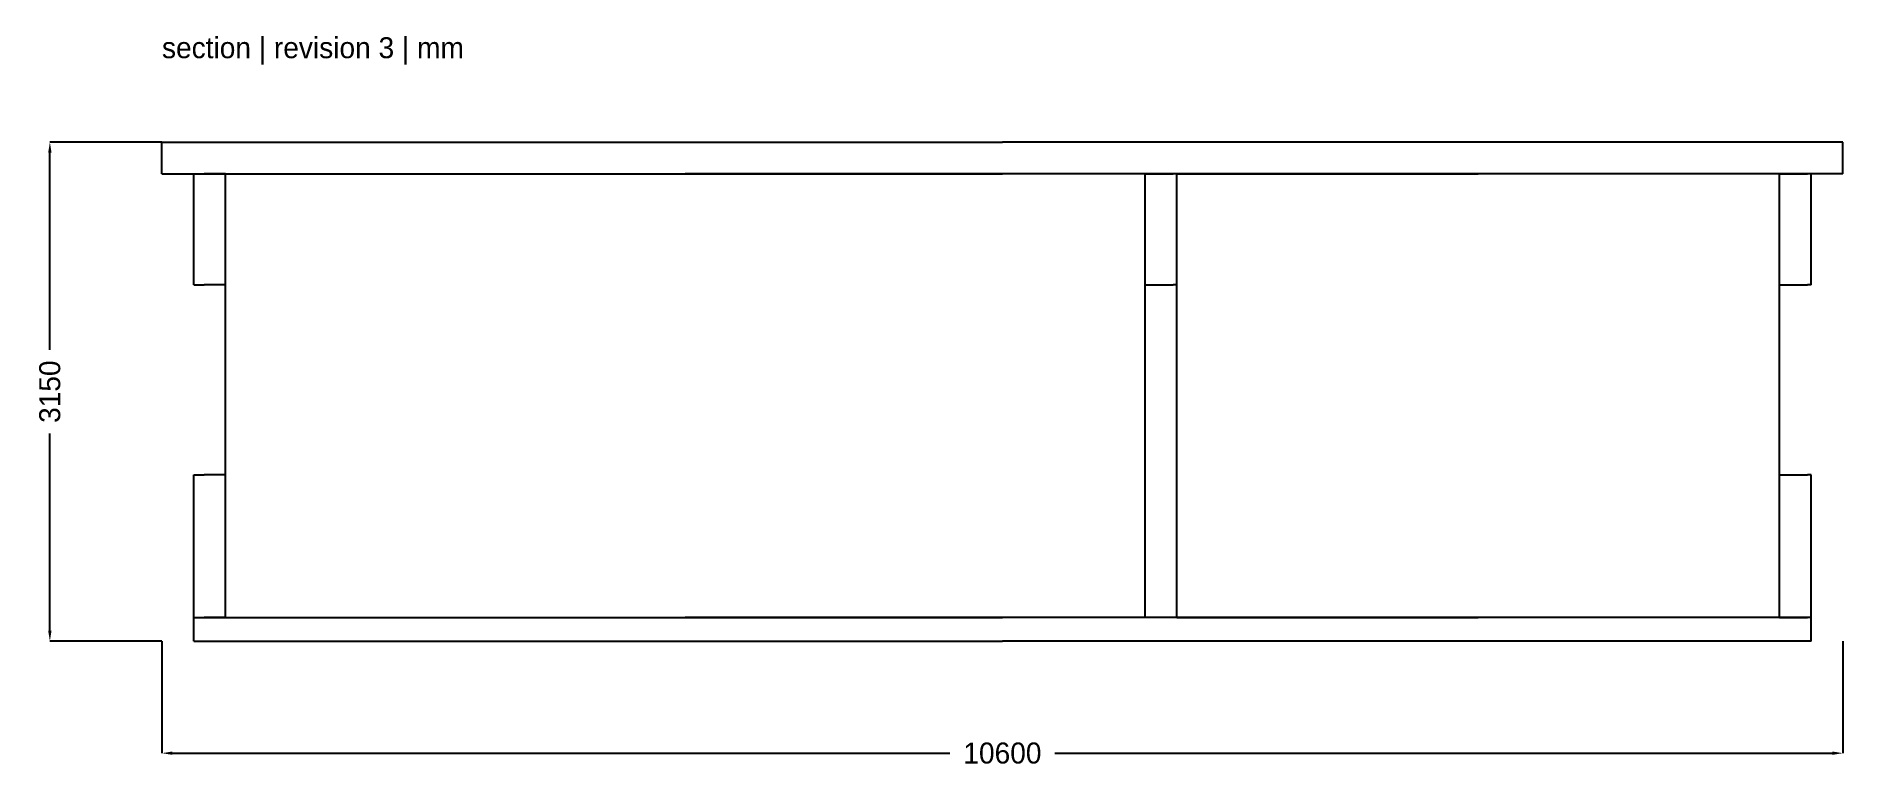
# Model space of a CAD drawing. Header units: millimetres. Extents: x -1094 to 10300, y -944 to 3670.
import ezdxf

# ---------------------------------------------------------------- set-up
doc = ezdxf.new("R2010")
doc.units = ezdxf.units.MM
doc.dimstyles.get("Standard").update_dxf_attribs({"dimtxt": 2.5, "dimasz": 2.5, "dimexe": 1.25, "dimexo": 0.625, "dimtad": 1, "dimcen": 2.5, "dimazin": 3, "dimtfac": 1, "dimtmove": 0, "dimatfit": 3})

# ---------------------------------------------------------------- blocks, each defined once
blk = doc.blocks.new('_CLOSEDFILLED')
at = {"color": 0, "linetype": 'BYBLOCK'}
blk.add_solid([(-1, 0.16), (0, 0), (-1, -0.16)], dxfattribs=at)
blk = doc.blocks.new('*D1')
for p, q in [((-300, -150), (-300, -857)), ((10300, -150), (10300, -857)), ((-234, -857), (4669, -857)), ((5331, -857), (10234, -857))]:
    blk.add_line(p, q)
at = {"layer": 'Defpoints'}
for p in [(-300, -150), (10300, -150), (-300, -857)]:
    blk.add_point(p, dxfattribs=at)
at = {"xscale": 66.25, "yscale": 66.25, "rotation": 180}
blk.add_blockref('_CLOSEDFILLED', (-300, -857), dxfattribs=at)
at = {"xscale": 66.25, "yscale": 66.25}
blk.add_blockref('_CLOSEDFILLED', (10300, -857), dxfattribs=at)
at = {"insert": (5000, -857), "char_height": 132.5, "attachment_point": 5}
blk.add_mtext('10600', dxfattribs=at)
blk = doc.blocks.new('*D2')
for p, q in [((-300, 3000), (-1007, 3000)), ((-1007, 1690), (-1007, 2934)), ((-1007, -84), (-1007, 1160)), ((-300, -150), (-1007, -150))]:
    blk.add_line(p, q)
at = {"layer": 'Defpoints'}
for p in [(-300, 3000), (-1007, -150), (-300, -150)]:
    blk.add_point(p, dxfattribs=at)
at = {"xscale": 66.25, "yscale": 66.25}
for p, rotation in [((-1007, 3000), 90), ((-1007, -150), 270)]:
    blk.add_blockref('_CLOSEDFILLED', p, dxfattribs=dict(at, rotation=rotation))
at = {"insert": (-1007, 1425), "char_height": 132.5, "attachment_point": 5, "rotation": 90}
blk.add_mtext('3150', dxfattribs=at)

msp = doc.modelspace()

# ---------------------------------------------------------------- linework, layer by layer
for p, q in [((-300, 3000), (5000, 3000)), ((-300, 2900), (-300, 3000)), ((10300, 3000), (5000, 3000)), ((10300, 2900), (10300, 3000)), ((-300, 2800), (-300, 2900)), ((10300, 2800), (10300, 2900)), ((-300, 2800), (5000, 2800)), ((-100, 2800), (-33.333, 2800)), ((-100, 2566.667), (-100, 2800)), ((100, 2800), (-33.333, 2800)), ((100, 2333.333), (100, 2800)), ((100, 2800), (3000, 2800)), ((100, 1400), (100, 2800)), ((5900, 2800), (3000, 2800)), ((10300, 2800), (5000, 2800)), ((5900, 2800), (6077.778, 2800)), ((5900, 2177.778), (5900, 2800)), ((5900, 1400), (5900, 2800)), ((6100, 2800), (6077.778, 2800)), ((6100, 2722.222), (6100, 2800)), ((6100, 2800), (8000, 2800)), ((6100, 1400), (6100, 2800)), ((9900, 2800), (8000, 2800)), ((9900, 2800), (10077.778, 2800)), ((9900, 2177.778), (9900, 2800)), ((9900, 1400), (9900, 2800)), ((10100, 2800), (10077.778, 2800)), ((10100, 2722.222), (10100, 2800)), ((6100, 2100), (6100, 2722.222)), ((10100, 2100), (10100, 2722.222)), ((-100, 2100), (-100, 2566.667)), ((100, 2100), (100, 2333.333)), ((5900, 2100), (5900, 2177.778)), ((9900, 2100), (9900, 2177.778)), ((-100, 2100), (-33.333, 2100)), ((100, 2100), (-33.333, 2100)), ((5900, 2100), (6077.778, 2100)), ((6100, 2100), (6077.778, 2100)), ((9900, 2100), (10077.778, 2100)), ((10100, 2100), (10077.778, 2100)), ((100, 0), (100, 1400)), ((5900, 0), (5900, 1400)), ((6100, 0), (6100, 1400)), ((9900, 0), (9900, 1400)), ((-100, 900), (-33.333, 900)), ((-100, 600), (-100, 900)), ((100, 900), (-33.333, 900)), ((100, 300), (100, 900)), ((9900, 900), (10077.778, 900)), ((9900, 100), (9900, 900)), ((10100, 900), (10077.778, 900)), ((10100, 800), (10100, 900)), ((10100, 0), (10100, 800)), ((-100, 0), (-100, 600)), ((100, 0), (100, 300)), ((-100, 0), (-33.333, 0)), ((-100, 0), (5000, 0)), ((-100, -75), (-100, 0)), ((100, 0), (-33.333, 0)), ((100, 0), (3000, 0)), ((5900, 0), (3000, 0)), ((10100, 0), (5000, 0)), ((6100, 0), (8000, 0)), ((9900, 0), (8000, 0)), ((9900, 0), (9900, 100)), ((9900, 0), (10077.778, 0)), ((10100, 0), (10077.778, 0)), ((10100, -75), (10100, 0)), ((-100, -150), (-100, -75)), ((10100, -150), (10100, -75)), ((-100, -150), (5000, -150)), ((10100, -150), (5000, -150))]:
    msp.add_line(p, q)

# ---------------------------------------------------------------- texts
msp.add_text('section | revision 3 | mm', height=132.5).set_placement((-300, 3530))

# ---------------------------------------------------------------- dimensions: what is measured, and where the dimension line sits
dim = msp.add_linear_dim(base=(-1006.667, -150), p1=(-300, -150), p2=(-300, 3000), angle=90, dimstyle='Standard', override={"dimtxt": 132.5, "dimasz": 66.25})
dim.commit()
dim.dimension.update_dxf_attribs({"geometry": '*D2', "text_midpoint": (-1006.667, 1425)})
dim = msp.add_linear_dim(base=(-300, -856.667), p1=(-300, -150), p2=(10300, -150), dimstyle='Standard', override={"dimtxt": 132.5, "dimasz": 66.25})
dim.commit()
dim.dimension.update_dxf_attribs({"geometry": '*D1', "text_midpoint": (5000, -856.667)})

doc.saveas('drawing.dxf')
